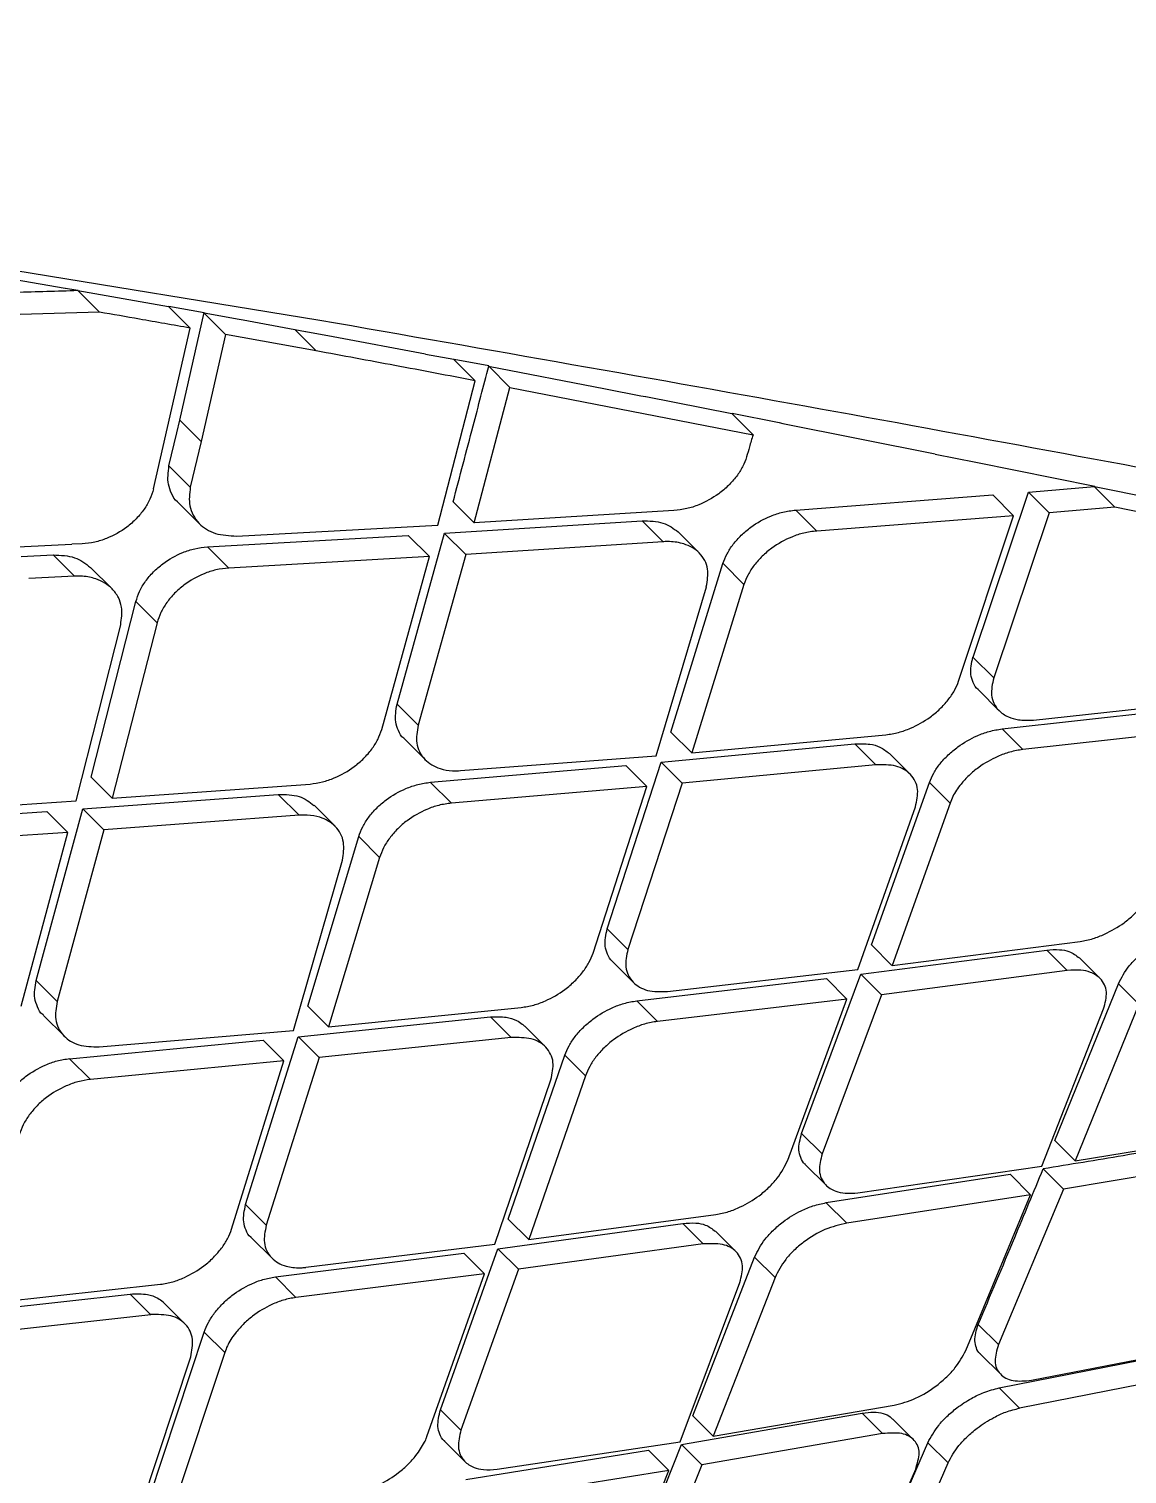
# Model space of a CAD drawing. Extents: x 943 to 1030, y 781 to 934.
# Drawn here: x 956.887 to 957.756, y 880.545 to 881.689 of the extents above; entities that cross this region are included whole.
import ezdxf

# ---------------------------------------------------------------- set-up
doc = ezdxf.new("R2010")
doc.units = 0
doc.header["$MEASUREMENT"] = 0
doc.layers.add('1', color=4, linetype='Continuous')

# ---------------------------------------------------------------- blocks, each defined once
blk = doc.blocks.new('AIRA')
at = {"layer": '1', "color": 3, "linetype": 'Continuous', "lineweight": 25}
for p, q in [((13.4463, 78.3733), (13.9398, 78.2929)), ((13.6984, 78.325), (13.7382, 78.3182)), ((13.7383, 78.3182), (13.7466, 78.3168)), ((13.7466, 78.3168), (13.7483, 78.3165)), ((13.7482, 78.3162), (13.82, 78.3036)), ((13.7653, 78.2991), (13.7482, 78.3162)), ((13.8371, 78.2866), (13.82, 78.3036)), ((13.8202, 78.3039), (13.8483, 78.2988)), ((13.7653, 78.2991), (13.6773, 78.2965)), ((13.8288, 78.2136), (13.8482, 78.2988)), ((13.8481, 78.2986), (13.8759, 78.2935)), ((13.8652, 78.2815), (13.8482, 78.2985)), ((13.876, 78.2935), (13.8791, 78.293)), ((13.8791, 78.293), (13.9199, 78.2855)), ((13.8103, 78.1685), (13.8371, 78.2866)), ((13.8652, 78.2815), (13.8458, 78.1967)), ((13.9369, 78.2685), (13.8652, 78.2815)), ((13.9199, 78.2855), (13.9285, 78.2839)), ((13.9369, 78.2685), (13.9199, 78.2854)), ((13.9286, 78.2839), (13.9503, 78.2798)), ((13.9504, 78.2798), (14.0234, 78.2661)), ((14.0234, 78.266), (14.0459, 78.2618)), ((14.046, 78.2617), (14.0629, 78.2449)), ((14.0461, 78.262), (14.0736, 78.2568)), ((14.0734, 78.2565), (14.1659, 78.2385)), ((14.0735, 78.2565), (14.0903, 78.2396)), ((14.0332, 78.1305), (14.0629, 78.2449)), ((14.062, 78.1322), (14.0903, 78.2396)), ((14.0903, 78.2396), (14.2828, 78.202)), ((14.1659, 78.2385), (14.194, 78.233)), ((14.194, 78.233), (14.1977, 78.2323)), ((14.1978, 78.2323), (14.266, 78.2188)), ((13.8265, 78.2036), (13.8288, 78.2136)), ((13.8457, 78.1966), (13.8288, 78.2136)), ((14.266, 78.2188), (14.2828, 78.202)), ((14.2662, 78.2191), (14.3035, 78.2117)), ((14.3035, 78.2117), (14.3065, 78.211)), ((14.3065, 78.211), (14.4271, 78.1869)), ((13.8203, 78.1774), (13.8265, 78.2036)), ((13.8457, 78.1966), (13.8372, 78.1605)), ((13.8372, 78.1605), (13.8203, 78.1774)), ((14.4271, 78.1868), (14.4593, 78.1803)), ((14.4593, 78.1803), (14.5534, 78.1613)), ((13.808, 78.1591), (13.8102, 78.1685)), ((14.3166, 78.1424), (14.4726, 78.1544)), ((14.457, 78.0259), (14.5008, 78.1567)), ((14.4891, 78.1379), (14.4726, 78.1544)), ((14.5008, 78.1567), (14.5533, 78.1611)), ((14.5173, 78.1402), (14.5008, 78.1567)), ((14.5694, 78.1446), (14.553, 78.161)), ((14.5532, 78.161), (14.5663, 78.1584)), ((14.5663, 78.1583), (14.6858, 78.1342)), ((13.8276, 78.1484), (13.8444, 78.1316)), ((14.062, 78.1322), (14.0453, 78.1489)), ((14.2202, 78.142), (14.062, 78.1322)), ((14.3332, 78.1258), (14.3166, 78.1424)), ((14.5694, 78.1446), (14.5173, 78.1402)), ((14.7023, 78.1178), (14.5694, 78.1446)), ((13.8739, 78.1218), (14.0332, 78.1305)), ((14.0385, 78.124), (14.1949, 78.1339)), ((14.2116, 78.1173), (14.1949, 78.1339)), ((14.4891, 78.1379), (14.3332, 78.1258)), ((14.4456, 78.0068), (14.4891, 78.1379)), ((14.5173, 78.1402), (14.4734, 78.0095)), ((13.8508, 78.1132), (14.0097, 78.1223)), ((14.0009, 77.9886), (14.0385, 78.124)), ((14.0265, 78.1055), (14.0097, 78.1222)), ((14.0385, 78.1239), (14.0553, 78.1072)), ((14.2401, 78.1085), (14.2235, 78.1251)), ((13.591, 78.1082), (13.7433, 78.1153)), ((13.7515, 78.1156), (13.7433, 78.1153)), ((13.8676, 78.0964), (13.8508, 78.1132)), ((14.2116, 78.1173), (14.0553, 78.1072)), ((13.7032, 78.1056), (13.7286, 78.1069)), ((13.7455, 78.09), (13.7286, 78.1069)), ((13.775, 78.0802), (13.7582, 78.097)), ((14.0265, 78.1055), (13.8676, 78.0964)), ((13.9888, 77.9686), (14.0265, 78.1055)), ((14.0553, 78.1072), (14.0176, 77.972)), ((14.2178, 77.9666), (14.259, 78.1)), ((14.2756, 78.0834), (14.2591, 78.1)), ((13.7455, 78.09), (13.7094, 78.0882)), ((14.2062, 77.9477), (14.2459, 78.0816)), ((14.2756, 78.0834), (14.2343, 77.9501)), ((13.7586, 77.9308), (13.7942, 78.0699)), ((13.811, 78.0531), (13.7942, 78.0699)), ((13.7468, 77.9121), (13.7821, 78.0515)), ((13.811, 78.0531), (13.7753, 77.9141)), ((14.4734, 78.0095), (14.4569, 78.0259)), ((14.4613, 77.9999), (14.4777, 77.9835)), ((14.0176, 77.972), (14.0009, 77.9886)), ((14.4801, 77.9691), (14.6313, 77.9858)), ((14.5048, 77.9761), (14.6563, 77.9926)), ((14.0068, 77.9611), (14.0234, 77.9445)), ((14.2343, 77.9501), (14.2178, 77.9666)), ((14.2343, 77.9501), (14.388, 77.9644)), ((14.4965, 77.9527), (14.4801, 77.9691)), ((14.6477, 77.9695), (14.4965, 77.9527)), ((14.0512, 77.936), (14.2062, 77.9477)), ((14.2101, 77.9426), (14.3635, 77.9571)), ((14.38, 77.9407), (14.3635, 77.9571)), ((14.4072, 77.9332), (14.3908, 77.9496)), ((14.0274, 77.9268), (14.1821, 77.94)), ((14.1673, 77.8107), (14.2101, 77.9426)), ((14.1986, 77.9235), (14.1821, 77.94)), ((14.2266, 77.9261), (14.2102, 77.9425)), ((14.38, 77.9407), (14.2266, 77.9261)), ((13.7753, 77.9141), (13.7586, 77.9308)), ((13.7753, 77.9141), (13.932, 77.9254)), ((14.044, 77.9102), (14.0275, 77.9267)), ((14.2266, 77.9261), (14.1837, 77.7943)), ((14.3766, 77.798), (14.4225, 77.9267)), ((14.4389, 77.9103), (14.4226, 77.9267)), ((13.752, 77.9057), (13.9069, 77.9172)), ((13.9235, 77.9006), (13.9069, 77.9172)), ((14.1986, 77.9235), (14.044, 77.9102)), ((14.1561, 77.7915), (14.1986, 77.9235)), ((13.5662, 77.893), (13.7235, 77.9037)), ((13.5892, 77.9017), (13.7468, 77.9121)), ((13.7151, 77.7697), (13.752, 77.9057)), ((13.7402, 77.887), (13.7235, 77.9037)), ((13.7687, 77.889), (13.752, 77.9057)), ((13.9518, 77.892), (13.9352, 77.9086)), ((14.3657, 77.7784), (14.4114, 77.9074)), ((14.4389, 77.9103), (14.3929, 77.7817)), ((13.9235, 77.9006), (13.7687, 77.889)), ((13.7402, 77.887), (13.5829, 77.8763)), ((13.7032, 77.7494), (13.7402, 77.887)), ((13.7687, 77.889), (13.7317, 77.7531)), ((13.9302, 77.7494), (13.9706, 77.8837)), ((13.9871, 77.8671), (13.9706, 77.8837)), ((13.9189, 77.7302), (13.9576, 77.865)), ((13.9871, 77.8671), (13.9467, 77.733)), ((14.1837, 77.7943), (14.1673, 77.8107)), ((14.3929, 77.7817), (14.5418, 77.8007)), ((14.3681, 77.7748), (14.5154, 77.7939)), ((14.3928, 77.7817), (14.3766, 77.798)), ((14.5316, 77.7776), (14.5154, 77.7939)), ((14.5575, 77.7715), (14.5413, 77.7877)), ((14.1718, 77.7846), (14.1881, 77.7682)), ((14.2151, 77.761), (14.3657, 77.7784)), ((14.5316, 77.7776), (14.3844, 77.7585)), ((13.7317, 77.7531), (13.7151, 77.7697)), ((14.1907, 77.7537), (14.3409, 77.7714)), ((14.3213, 77.6486), (14.3681, 77.7748)), ((14.3572, 77.7551), (14.3409, 77.7714)), ((14.3681, 77.7747), (14.3844, 77.7585)), ((14.5218, 77.6429), (14.5722, 77.7672)), ((14.5884, 77.751), (14.5722, 77.7672)), ((14.2071, 77.7373), (14.1907, 77.7537)), ((14.3572, 77.7551), (14.2071, 77.7373)), ((14.3103, 77.6275), (14.3572, 77.7551)), ((14.3844, 77.7585), (14.3375, 77.6324)), ((13.7209, 77.7421), (13.7375, 77.7256)), ((13.9302, 77.7494), (13.9467, 77.733)), ((13.9467, 77.733), (14.0992, 77.7484)), ((14.5116, 77.6227), (14.5604, 77.7473)), ((14.5884, 77.751), (14.5379, 77.6268)), ((13.7651, 77.7172), (13.9189, 77.7302)), ((13.9227, 77.7251), (14.075, 77.7409)), ((14.075, 77.7409), (14.0914, 77.7245)), ((14.1184, 77.7172), (14.1021, 77.7335)), ((13.7416, 77.7078), (13.895, 77.7224)), ((13.881, 77.5923), (13.9227, 77.7251)), ((13.9114, 77.706), (13.895, 77.7224)), ((13.9392, 77.7087), (13.9228, 77.7251)), ((14.0914, 77.7245), (13.9392, 77.7087)), ((13.7581, 77.6913), (13.7416, 77.7078)), ((13.9392, 77.7087), (13.8973, 77.5759)), ((14.089, 77.5808), (14.1338, 77.7106)), ((14.1501, 77.6943), (14.1338, 77.7106)), ((13.9114, 77.706), (13.7581, 77.6913)), ((13.8699, 77.5728), (13.9114, 77.706)), ((14.0783, 77.561), (14.1228, 77.6912)), ((14.1501, 77.6943), (14.1053, 77.5645)), ((14.5379, 77.6268), (14.682, 77.6508)), ((14.3375, 77.6324), (14.3213, 77.6486)), ((14.5379, 77.6268), (14.5218, 77.643)), ((14.6723, 77.6287), (14.5287, 77.6044)), ((14.3244, 77.6238), (14.3406, 77.6076)), ((14.3408, 77.5938), (14.4863, 77.6163)), ((14.3659, 77.6016), (14.5116, 77.6226)), ((14.5024, 77.6001), (14.4863, 77.6163)), ((14.5287, 77.6044), (14.5125, 77.6205)), ((14.5287, 77.6044), (14.4772, 77.4813)), ((14.357, 77.5776), (14.3408, 77.5937)), ((14.5024, 77.6001), (14.357, 77.5776)), ((14.4513, 77.4767), (14.5024, 77.6001)), ((13.8973, 77.5759), (13.881, 77.5923)), ((14.1053, 77.5645), (14.2534, 77.5844)), ((14.0808, 77.5573), (14.2272, 77.5773)), ((14.089, 77.5808), (14.1053, 77.5645)), ((14.2434, 77.5611), (14.2272, 77.5773)), ((14.2692, 77.555), (14.253, 77.5712)), ((13.8856, 77.566), (13.9019, 77.5497)), ((13.9288, 77.5426), (14.0783, 77.561)), ((14.2434, 77.5611), (14.097, 77.541)), ((13.9046, 77.535), (14.0538, 77.5538)), ((14.0353, 77.4298), (14.0808, 77.5573)), ((14.0701, 77.5375), (14.0538, 77.5538)), ((14.097, 77.541), (14.0808, 77.5573)), ((14.2351, 77.4249), (14.284, 77.5506)), ((14.3002, 77.5344), (14.284, 77.5506)), ((14.0701, 77.5375), (13.9209, 77.5187)), ((14.0244, 77.4085), (14.0701, 77.5375)), ((14.097, 77.541), (14.0515, 77.4136)), ((13.6623, 77.5125), (13.8136, 77.5291)), ((13.9209, 77.5187), (13.9046, 77.535)), ((14.225, 77.4044), (14.2724, 77.5306)), ((14.3002, 77.5344), (14.2512, 77.4087)), ((13.6386, 77.5045), (13.7897, 77.5214)), ((13.806, 77.505), (13.7897, 77.5214)), ((13.833, 77.4978), (13.8166, 77.5142)), ((13.806, 77.505), (13.655, 77.4881)), ((13.8048, 77.3602), (13.8483, 77.4913)), ((13.8646, 77.475), (13.8483, 77.4913)), ((14.4772, 77.4813), (14.4611, 77.4973)), ((14.5033, 77.4531), (14.6441, 77.4804)), ((13.7942, 77.3403), (13.8375, 77.4717)), ((13.8646, 77.475), (13.821, 77.344)), ((14.4629, 77.4738), (14.479, 77.4578)), ((14.4777, 77.447), (14.6181, 77.4746)), ((14.6341, 77.4586), (14.4938, 77.431)), ((14.4938, 77.431), (14.4777, 77.447)), ((14.2512, 77.4087), (14.3946, 77.4333)), ((14.0515, 77.4136), (14.0353, 77.4298)), ((14.2261, 77.4021), (14.3692, 77.427)), ((14.2351, 77.4248), (14.2512, 77.4087)), ((14.3692, 77.427), (14.3853, 77.4109)), ((14.4099, 77.406), (14.3936, 77.4223)), ((14.3853, 77.4109), (14.2422, 77.386)), ((14.0386, 77.4048), (14.0548, 77.3886)), ((14.0801, 77.3826), (14.225, 77.4044)), ((14.1763, 77.2773), (14.2261, 77.4021)), ((14.2422, 77.386), (14.2262, 77.4021)), ((14.3684, 77.2817), (14.4212, 77.4036)), ((14.4372, 77.3876), (14.4212, 77.4036)), ((14.0553, 77.3745), (14.2, 77.3977)), ((14.2161, 77.3816), (14.2, 77.3977)), ((14.3844, 77.2657), (14.4372, 77.3876)), ((14.2161, 77.3816), (14.0714, 77.3583)), ((14.1666, 77.2565), (14.2161, 77.3816)), ((14.2422, 77.386), (14.1924, 77.2613)), ((14.3591, 77.2605), (14.4116, 77.3827))]:
    blk.add_line(p, q, dxfattribs=at)
for points, knots in [([(13.8728, 79.5188), (13.989, 79.4694), (14.2217, 79.3704), (14.562, 79.2217), (14.8941, 79.0755), (15.2137, 78.9331), (15.518, 78.7975), (15.7786, 78.6826), (15.9945, 78.591), (16.1681, 78.5219), (16.3166, 78.4686), (16.4375, 78.4347), (16.5314, 78.4173), (16.6006, 78.4142), (16.65, 78.422), (16.6696, 78.435), (16.6794, 78.4415)], [0, 0, 0, 0, 0.082589, 0.165416, 0.24837, 0.331192, 0.414034, 0.497446, 0.560621, 0.623393, 0.686188, 0.749611, 0.812567, 0.875073, 0.937549, 1, 1, 1, 1]), ([(13.8576, 79.4882), (13.9704, 79.4371), (14.196, 79.3349), (14.5249, 79.1786), (14.8457, 79.0236), (15.1549, 78.8717), (15.4502, 78.7266), (15.7047, 78.6036), (15.9179, 78.5056), (16.0917, 78.4318), (16.2431, 78.3755), (16.3687, 78.3404), (16.4684, 78.3247), (16.5432, 78.3258), (16.5887, 78.3357), (16.6053, 78.3463), (16.6094, 78.3489)], [0, 0, 0, 0, 0.086031, 0.172197, 0.258516, 0.344755, 0.431075, 0.518031, 0.584081, 0.649896, 0.715696, 0.782132, 0.848245, 0.913643, 0.978821, 1, 1, 1, 1]), ([(13.7391, 79.0347), (13.8459, 78.9977), (14.0649, 78.9219), (14.3818, 78.8079), (14.6965, 78.6934), (14.9962, 78.5831), (15.2798, 78.4794), (15.4933, 78.4036), (15.6463, 78.3516), (15.7488, 78.3177), (15.846, 78.2871), (15.9364, 78.2602), (16.0195, 78.2386), (16.0952, 78.2208), (16.1622, 78.2068), (16.222, 78.1977), (16.2722, 78.1934), (16.3134, 78.1922), (16.3493, 78.1929), (16.3806, 78.1956), (16.4119, 78.2015), (16.4416, 78.2117), (16.4559, 78.2176), (16.4625, 78.2202)], [0, 0, 0, 0, 0.082249, 0.168725, 0.250938, 0.337838, 0.421226, 0.501438, 0.538138, 0.573957, 0.608923, 0.645818, 0.681064, 0.714276, 0.751294, 0.786327, 0.81865, 0.848238, 0.87506, 0.90615, 0.934321, 0.970126, 1, 1, 1, 1]), ([(16.4621, 78.2199), (16.446, 78.2131), (16.4137, 78.1994), (16.3464, 78.1889), (16.2603, 78.1876), (16.1529, 78.1983), (16.0247, 78.225), (15.8715, 78.2648), (15.7028, 78.3194), (15.48, 78.3942), (15.1978, 78.4953), (14.8528, 78.6216), (14.4911, 78.7538), (14.1174, 78.8883), (13.8601, 78.9772), (13.7315, 79.0217)], [0, 0, 0, 0, 0.062561, 0.125095, 0.187382, 0.249789, 0.312754, 0.37631, 0.439124, 0.501607, 0.601699, 0.701611, 0.80118, 0.900668, 1, 1, 1, 1]), ([(13.7481, 78.3162), (13.7317, 78.3157), (13.7024, 78.3148), (13.6731, 78.314), (13.6601, 78.3137)], [0, 0, 0, 0, 0.56, 1, 1, 1, 1]), ([(13.8371, 78.2866), (13.8237, 78.2889), (13.7998, 78.2932), (13.7758, 78.2973), (13.7653, 78.2991)], [0, 0, 0, 0, 0.560014, 1, 1, 1, 1]), ([(13.9398, 78.2929), (14.0732, 78.2695), (14.3405, 78.2227), (14.7173, 78.1521), (15.0699, 78.0877), (15.3568, 78.0388), (15.5834, 78.0058), (15.7573, 77.9857), (15.9112, 77.9747), (16.0427, 77.9747), (16.1527, 77.9858), (16.2038, 78.0041), (16.2292, 78.0132)], [0, 0, 0, 0, 0.1280884, 0.2568048, 0.3836102, 0.5088305, 0.5930086, 0.6749207, 0.7545369, 0.8369035, 0.9186293, 1, 1, 1, 1]), ([(14.0629, 78.2448), (14.0417, 78.2489), (13.9999, 78.2568), (13.9577, 78.2646), (13.9369, 78.2685)], [0, 0, 0, 0, 0.5066, 1, 1, 1, 1]), ([(14.0453, 78.1489), (14.0506, 78.169), (14.0601, 78.2047), (14.0694, 78.2406), (14.0735, 78.2564)], [0, 0, 0, 0, 0.56, 1, 1, 1, 1]), ([(14.2828, 78.202), (14.2818, 78.1988), (14.2801, 78.193), (14.2785, 78.1871), (14.2777, 78.1845)], [0, 0, 0, 0, 0.545331, 1, 1, 1, 1]), ([(13.8277, 78.1485), (13.8275, 78.1487), (13.8248, 78.1502), (13.8224, 78.1554), (13.8187, 78.1644), (13.8197, 78.1723), (13.8203, 78.1774)], [0, 0, 0, 0, 0.020768, 0.298905, 0.554848, 1, 1, 1, 1]), ([(14.2777, 78.1845), (14.2768, 78.1819), (14.2749, 78.1767), (14.2699, 78.169), (14.2635, 78.1617), (14.2537, 78.1534), (14.2422, 78.1471), (14.23, 78.1431), (14.2235, 78.1424), (14.2202, 78.142)], [0, 0, 0, 0, 0.123195, 0.247344, 0.372974, 0.500598, 0.728494, 0.858835, 1, 1, 1, 1]), ([(13.8081, 78.1591), (13.8072, 78.1564), (13.8056, 78.1509), (13.8008, 78.1429), (13.7946, 78.1354), (13.785, 78.1269), (13.7735, 78.1205), (13.7613, 78.1166), (13.7549, 78.116), (13.7515, 78.1156)], [0, 0, 0, 0, 0.125302, 0.250179, 0.375304, 0.501347, 0.732339, 0.861581, 1, 1, 1, 1]), ([(13.8372, 78.1605), (13.8366, 78.1554), (13.8357, 78.1474), (13.8392, 78.1381), (13.8451, 78.1299), (13.8563, 78.1227), (13.8681, 78.1221), (13.8739, 78.1218)], [0, 0, 0, 0, 0.22909, 0.359745, 0.501114, 0.75066, 1, 1, 1, 1]), ([(14.259, 78.1), (14.26, 78.1026), (14.2619, 78.1077), (14.2669, 78.1154), (14.2733, 78.1226), (14.283, 78.1308), (14.2945, 78.1371), (14.3067, 78.1412), (14.3132, 78.142), (14.3166, 78.1424)], [0, 0, 0, 0, 0.123513, 0.247504, 0.372447, 0.498784, 0.724802, 0.856301, 1, 1, 1, 1]), ([(14.1949, 78.1339), (14.2008, 78.1338), (14.2124, 78.1335), (14.2198, 78.1278), (14.2235, 78.1251)], [0, 0, 0, 0, 0.505871, 1, 1, 1, 1]), ([(14.3332, 78.1258), (14.3298, 78.1254), (14.3233, 78.1246), (14.3111, 78.1205), (14.2996, 78.1142), (14.2899, 78.106), (14.2835, 78.0988), (14.2785, 78.0912), (14.2766, 78.086), (14.2756, 78.0834)], [0, 0, 0, 0, 0.143823, 0.275333, 0.50101, 0.626452, 0.751832, 0.87619, 1, 1, 1, 1]), ([(13.7942, 78.0699), (13.795, 78.0726), (13.7967, 78.078), (13.8015, 78.0861), (13.8078, 78.0935), (13.8174, 78.1019), (13.8288, 78.1082), (13.841, 78.1122), (13.8475, 78.1129), (13.8508, 78.1132)], [0, 0, 0, 0, 0.12614, 0.251296, 0.37608, 0.50119, 0.730542, 0.860264, 1, 1, 1, 1]), ([(14.2458, 78.0816), (14.2466, 78.0864), (14.2479, 78.094), (14.2448, 78.1027), (14.2394, 78.1103), (14.2298, 78.1158), (14.2193, 78.1175), (14.2135, 78.1174), (14.2118, 78.1173), (14.2116, 78.1173)], [0, 0, 0, 0, 0.234271, 0.363219, 0.500034, 0.74928, 0.925245, 0.990837, 1, 1, 1, 1]), ([(13.7286, 78.1069), (13.7346, 78.1066), (13.7464, 78.1062), (13.7542, 78.1), (13.7581, 78.0969)], [0, 0, 0, 0, 0.508469, 1, 1, 1, 1]), ([(13.8676, 78.0964), (13.8643, 78.0961), (13.8578, 78.0954), (13.8456, 78.0914), (13.8341, 78.085), (13.8246, 78.0766), (13.8184, 78.0692), (13.8135, 78.0612), (13.8118, 78.0558), (13.811, 78.0531)], [0, 0, 0, 0, 0.140243, 0.270369, 0.500198, 0.624107, 0.748914, 0.874009, 1, 1, 1, 1]), ([(13.7821, 78.0515), (13.7827, 78.0563), (13.7838, 78.064), (13.7804, 78.0735), (13.7745, 78.0819), (13.7646, 78.0878), (13.7536, 78.0901), (13.7476, 78.09), (13.7455, 78.09)], [0, 0, 0, 0, 0.219588, 0.352444, 0.500739, 0.749972, 0.909674, 1, 1, 1, 1]), ([(14.4613, 78), (14.4612, 78.0001), (14.4591, 78.0015), (14.457, 78.0057), (14.4543, 78.0138), (14.4559, 78.0212), (14.4569, 78.0259)], [0, 0, 0, 0, 0.016728, 0.284182, 0.537287, 1, 1, 1, 1]), ([(14.388, 77.9644), (14.3913, 77.9649), (14.3977, 77.9659), (14.4098, 77.9702), (14.4212, 77.9766), (14.4309, 77.9847), (14.4374, 77.9919), (14.4426, 77.9994), (14.4446, 78.0043), (14.4456, 78.0068)], [0, 0, 0, 0, 0.14406, 0.275434, 0.499557, 0.628809, 0.755068, 0.878676, 1, 1, 1, 1]), ([(14.4734, 78.0095), (14.4723, 78.0047), (14.4708, 77.9974), (14.4733, 77.9891), (14.4774, 77.983), (14.4842, 77.9785), (14.4934, 77.9757), (14.5007, 77.976), (14.5048, 77.9761)], [0, 0, 0, 0, 0.236426, 0.36474, 0.499712, 0.674081, 0.818194, 1, 1, 1, 1]), ([(14.0069, 77.9612), (14.0067, 77.9614), (14.0042, 77.9628), (14.002, 77.9676), (13.9988, 77.9761), (14.0001, 77.9837), (14.0009, 77.9886)], [0, 0, 0, 0, 0.027205, 0.297532, 0.549827, 1, 1, 1, 1]), ([(14.0176, 77.972), (14.0168, 77.9671), (14.0155, 77.9595), (14.0185, 77.9507), (14.0238, 77.943), (14.0329, 77.9376), (14.0433, 77.9357), (14.0491, 77.9359), (14.0512, 77.936)], [0, 0, 0, 0, 0.232313, 0.361868, 0.500297, 0.749235, 0.907311, 1, 1, 1, 1]), ([(13.932, 77.9254), (13.9353, 77.9258), (13.9416, 77.9267), (13.9537, 77.9308), (13.9651, 77.9372), (13.9748, 77.9456), (13.9811, 77.9529), (13.9861, 77.9607), (13.9879, 77.966), (13.9888, 77.9686)], [0, 0, 0, 0, 0.139969, 0.269845, 0.499012, 0.626264, 0.751853, 0.876265, 1, 1, 1, 1]), ([(14.4225, 77.9267), (14.4236, 77.9291), (14.4256, 77.9341), (14.4307, 77.9415), (14.4372, 77.9486), (14.4468, 77.9566), (14.4581, 77.963), (14.4701, 77.9675), (14.4767, 77.9685), (14.4801, 77.9691)], [0, 0, 0, 0, 0.121682, 0.245199, 0.370871, 0.498813, 0.718406, 0.851528, 1, 1, 1, 1]), ([(14.3635, 77.9571), (14.3675, 77.9572), (14.3748, 77.9575), (14.3841, 77.9549), (14.3884, 77.9514), (14.3907, 77.9496)], [0, 0, 0, 0, 0.363713, 0.654172, 1, 1, 1, 1]), ([(14.4965, 77.9527), (14.4931, 77.9522), (14.4865, 77.9511), (14.4745, 77.9466), (14.4633, 77.9403), (14.4537, 77.9324), (14.4466, 77.9245), (14.4414, 77.9172), (14.4395, 77.912), (14.4389, 77.9103)], [0, 0, 0, 0, 0.148413, 0.281533, 0.501278, 0.626938, 0.74981, 0.916084, 1, 1, 1, 1]), ([(14.4114, 77.9074), (14.4124, 77.9121), (14.4141, 77.9194), (14.4115, 77.9277), (14.4066, 77.9348), (14.3966, 77.9408), (14.3855, 77.9407), (14.38, 77.9407)], [0, 0, 0, 0, 0.238356, 0.36649, 0.500534, 0.749839, 1, 1, 1, 1]), ([(13.9706, 77.8837), (13.9715, 77.8863), (13.9734, 77.8915), (13.9783, 77.8992), (13.9846, 77.9065), (13.9942, 77.9148), (14.0056, 77.9212), (14.0177, 77.9254), (14.0241, 77.9263), (14.0274, 77.9268)], [0, 0, 0, 0, 0.12419, 0.248489, 0.373342, 0.499299, 0.726697, 0.857657, 1, 1, 1, 1]), ([(13.9069, 77.9172), (13.9127, 77.9171), (13.9242, 77.9169), (13.9316, 77.9112), (13.9351, 77.9085)], [0, 0, 0, 0, 0.50976, 1, 1, 1, 1]), ([(14.044, 77.9102), (14.0407, 77.9098), (14.0342, 77.9089), (14.0222, 77.9047), (14.0108, 77.8983), (14.0012, 77.89), (13.9949, 77.8827), (13.9899, 77.8749), (13.988, 77.8697), (13.9871, 77.8671)], [0, 0, 0, 0, 0.142441, 0.273397, 0.500466, 0.625589, 0.750883, 0.875538, 1, 1, 1, 1]), ([(13.9576, 77.865), (13.9584, 77.8699), (13.9595, 77.8775), (13.9565, 77.8862), (13.9511, 77.8937), (13.9419, 77.8991), (13.9314, 77.9009), (13.9256, 77.9007), (13.9235, 77.9006)], [0, 0, 0, 0, 0.233341, 0.362642, 0.500318, 0.749197, 0.90908, 1, 1, 1, 1]), ([(14.5418, 77.8007), (14.5452, 77.8013), (14.5516, 77.8025), (14.5635, 77.8072), (14.5747, 77.8137), (14.5848, 77.822), (14.5927, 77.831), (14.5981, 77.8377), (14.5993, 77.8426), (14.5994, 77.8432)], [0, 0, 0, 0, 0.148671, 0.277883, 0.50302, 0.628678, 0.774764, 0.976152, 1, 1, 1, 1]), ([(14.1718, 77.7846), (14.1717, 77.7847), (14.1698, 77.7864), (14.1674, 77.7903), (14.1648, 77.7986), (14.1663, 77.806), (14.1673, 77.8107)], [0, 0, 0, 0, 0.018191, 0.286791, 0.540061, 1, 1, 1, 1]), ([(14.5722, 77.7672), (14.5746, 77.772), (14.5784, 77.7792), (14.5872, 77.7884), (14.5965, 77.7963), (14.6074, 77.8027), (14.6193, 77.8076), (14.626, 77.809), (14.6296, 77.8097)], [0, 0, 0, 0, 0.241032, 0.367284, 0.497092, 0.703172, 0.840332, 1, 1, 1, 1]), ([(14.0992, 77.7484), (14.1025, 77.7489), (14.1088, 77.7499), (14.1207, 77.7543), (14.132, 77.7608), (14.1417, 77.7691), (14.1481, 77.7764), (14.1532, 77.7839), (14.1551, 77.789), (14.1561, 77.7915)], [0, 0, 0, 0, 0.142437, 0.273218, 0.499254, 0.627869, 0.753974, 0.877901, 1, 1, 1, 1]), ([(14.1837, 77.7943), (14.1827, 77.7896), (14.1812, 77.7822), (14.1838, 77.7738), (14.1886, 77.7668), (14.1986, 77.7607), (14.2096, 77.7609), (14.2151, 77.761)], [0, 0, 0, 0, 0.235843, 0.364704, 0.500753, 0.749804, 1, 1, 1, 1]), ([(14.5154, 77.7939), (14.5188, 77.7941), (14.5252, 77.7946), (14.5344, 77.7928), (14.5387, 77.7896), (14.5412, 77.7876)], [0, 0, 0, 0, 0.320429, 0.596749, 1, 1, 1, 1]), ([(14.5604, 77.7473), (14.5616, 77.7519), (14.5635, 77.7589), (14.5613, 77.7666), (14.5575, 77.7722), (14.551, 77.7763), (14.5421, 77.7785), (14.5353, 77.7779), (14.5316, 77.7776)], [0, 0, 0, 0, 0.241821, 0.368807, 0.499718, 0.686069, 0.827177, 1, 1, 1, 1]), ([(13.7211, 77.7423), (13.7208, 77.7424), (13.7184, 77.7439), (13.7162, 77.7487), (13.713, 77.7572), (13.7143, 77.7648), (13.7151, 77.7697)], [0, 0, 0, 0, 0.028788, 0.300006, 0.552363, 1, 1, 1, 1]), ([(13.7317, 77.7531), (13.7309, 77.7482), (13.7297, 77.7406), (13.7326, 77.7318), (13.7379, 77.7241), (13.7483, 77.7176), (13.7595, 77.7173), (13.7651, 77.7172)], [0, 0, 0, 0, 0.2318, 0.361791, 0.501087, 0.750242, 1, 1, 1, 1]), ([(14.1338, 77.7106), (14.1348, 77.7131), (14.1368, 77.7181), (14.1419, 77.7256), (14.1483, 77.7328), (14.1578, 77.741), (14.169, 77.7475), (14.1809, 77.752), (14.1874, 77.7531), (14.1907, 77.7537)], [0, 0, 0, 0, 0.122501, 0.24634, 0.371824, 0.499116, 0.721462, 0.853781, 1, 1, 1, 1]), ([(14.075, 77.7409), (14.0793, 77.7411), (14.0868, 77.7413), (14.0949, 77.7387), (14.0995, 77.7359), (14.1014, 77.7341), (14.1021, 77.7335)], [0, 0, 0, 0, 0.390557, 0.690313, 0.898933, 1, 1, 1, 1]), ([(14.2071, 77.7373), (14.2037, 77.7368), (14.1973, 77.7357), (14.1854, 77.7311), (14.1742, 77.7247), (14.1647, 77.7165), (14.1582, 77.7093), (14.1532, 77.7018), (14.1511, 77.6968), (14.1501, 77.6943)], [0, 0, 0, 0, 0.146177, 0.278442, 0.500632, 0.627109, 0.752914, 0.877109, 1, 1, 1, 1]), ([(14.1228, 77.6912), (14.1238, 77.6959), (14.1254, 77.7033), (14.1228, 77.7116), (14.1179, 77.7187), (14.1079, 77.7247), (14.0969, 77.7246), (14.0914, 77.7245)], [0, 0, 0, 0, 0.237493, 0.365949, 0.500784, 0.750069, 1, 1, 1, 1]), ([(13.6853, 77.6641), (13.6862, 77.6667), (13.6881, 77.672), (13.693, 77.6798), (13.6992, 77.6872), (13.7087, 77.6956), (13.72, 77.7021), (13.732, 77.7065), (13.7383, 77.7074), (13.7416, 77.7079)], [0, 0, 0, 0, 0.12487, 0.24956, 0.374494, 0.500215, 0.728507, 0.858899, 1, 1, 1, 1]), ([(16.7635, 77.6975), (16.438, 77.4073), (15.787, 76.8269), (14.8258, 75.9334), (13.8771, 75.0243), (12.943, 74.0988), (12.0242, 73.1586), (11.1221, 72.2041), (10.236, 71.2375), (9.661, 70.5833), (9.3735, 70.2562)], [0, 0, 0, 0, 0.125, 0.25, 0.375, 0.5, 0.625, 0.75, 0.875, 1, 1, 1, 1]), ([(13.7581, 77.6913), (13.7548, 77.6909), (13.7485, 77.6899), (13.7365, 77.6856), (13.7252, 77.6791), (13.7157, 77.6707), (13.7095, 77.6633), (13.7046, 77.6555), (13.7028, 77.6502), (13.7018, 77.6476)], [0, 0, 0, 0, 0.14114, 0.271595, 0.500072, 0.624845, 0.750007, 0.874918, 1, 1, 1, 1]), ([(14.3245, 77.6239), (14.3243, 77.6241), (14.3223, 77.6253), (14.3205, 77.6294), (14.3182, 77.637), (14.3201, 77.644), (14.3213, 77.6486)], [0, 0, 0, 0, 0.029983, 0.288692, 0.536747, 1, 1, 1, 1]), ([(14.6563, 77.6447), (14.6295, 77.6401), (14.5817, 77.6318), (14.5337, 77.624), (14.5125, 77.6205)], [0, 0, 0, 0, 0.56, 1, 1, 1, 1]), ([(14.2534, 77.5844), (14.2567, 77.585), (14.2631, 77.5862), (14.2748, 77.591), (14.286, 77.5976), (14.2955, 77.6058), (14.3042, 77.6152), (14.3079, 77.6226), (14.3103, 77.6275)], [0, 0, 0, 0, 0.147382, 0.279964, 0.500019, 0.630541, 0.757437, 1, 1, 1, 1]), ([(14.3375, 77.6324), (14.3363, 77.6278), (14.3345, 77.6208), (14.3366, 77.6129), (14.3404, 77.607), (14.347, 77.6028), (14.356, 77.6008), (14.3624, 77.6013), (14.3659, 77.6016)], [0, 0, 0, 0, 0.239234, 0.366934, 0.499865, 0.699434, 0.837182, 1, 1, 1, 1]), ([(14.4611, 77.4973), (14.4708, 77.5203), (14.488, 77.5612), (14.505, 77.6024), (14.5125, 77.6205)], [0, 0, 0, 0, 0.56, 1, 1, 1, 1]), ([(14.284, 77.5506), (14.2864, 77.5554), (14.2901, 77.5628), (14.2988, 77.5721), (14.3081, 77.5802), (14.319, 77.5868), (14.3308, 77.5917), (14.3373, 77.593), (14.3408, 77.5938)], [0, 0, 0, 0, 0.242545, 0.368611, 0.497667, 0.710277, 0.84559, 1, 1, 1, 1]), ([(13.8856, 77.5661), (13.8855, 77.5662), (13.8832, 77.5674), (13.8813, 77.5719), (13.8785, 77.5801), (13.88, 77.5875), (13.881, 77.5923)], [0, 0, 0, 0, 0.016845, 0.287582, 0.541815, 1, 1, 1, 1]), ([(13.8136, 77.5291), (13.8169, 77.5297), (13.8231, 77.5307), (13.8349, 77.5352), (13.8462, 77.5418), (13.8557, 77.5503), (13.8621, 77.5576), (13.867, 77.5652), (13.869, 77.5703), (13.8699, 77.5728)], [0, 0, 0, 0, 0.140911, 0.271142, 0.499017, 0.626941, 0.752865, 0.877106, 1, 1, 1, 1]), ([(13.8973, 77.5759), (13.8964, 77.5711), (13.8949, 77.5637), (13.8975, 77.5554), (13.9024, 77.5482), (13.9114, 77.5431), (13.9212, 77.542), (13.9267, 77.5423), (13.9283, 77.5425), (13.9287, 77.5425), (13.9288, 77.5425)], [0, 0, 0, 0, 0.234609, 0.36371, 0.500546, 0.749366, 0.93168, 0.980154, 0.997723, 1, 1, 1, 1]), ([(14.2272, 77.5773), (14.2307, 77.5775), (14.2372, 77.5781), (14.2463, 77.5762), (14.2505, 77.573), (14.2529, 77.5711)], [0, 0, 0, 0, 0.333155, 0.614024, 1, 1, 1, 1]), ([(14.357, 77.5776), (14.3513, 77.5762), (14.3398, 77.5735), (14.3251, 77.5646), (14.3151, 77.5561), (14.3063, 77.5466), (14.3026, 77.5393), (14.3002, 77.5344)], [0, 0, 0, 0, 0.250198, 0.49982, 0.629111, 0.755896, 1, 1, 1, 1]), ([(14.2724, 77.5306), (14.2735, 77.5352), (14.2753, 77.5422), (14.273, 77.55), (14.2687, 77.5565), (14.2593, 77.5618), (14.2487, 77.5613), (14.2434, 77.5611)], [0, 0, 0, 0, 0.241079, 0.368611, 0.500654, 0.750382, 1, 1, 1, 1]), ([(13.8483, 77.4913), (13.8493, 77.4938), (13.8513, 77.4989), (13.8563, 77.5065), (13.8626, 77.5138), (13.872, 77.5221), (13.8831, 77.5287), (13.895, 77.5333), (13.9013, 77.5344), (13.9046, 77.535)], [0, 0, 0, 0, 0.123347, 0.247542, 0.372879, 0.499561, 0.724315, 0.855865, 1, 1, 1, 1]), ([(13.7897, 77.5214), (13.7944, 77.5216), (13.8026, 77.5219), (13.8107, 77.5188), (13.8147, 77.516), (13.8163, 77.5145), (13.8166, 77.5142), (13.8166, 77.5142)], [0, 0, 0, 0, 0.435135, 0.750405, 0.945179, 0.997255, 1, 1, 1, 1]), ([(13.9209, 77.5187), (13.9176, 77.5181), (13.9113, 77.517), (13.8995, 77.5124), (13.8884, 77.5058), (13.8789, 77.4975), (13.872, 77.4895), (13.8669, 77.482), (13.8652, 77.4768), (13.8646, 77.475)], [0, 0, 0, 0, 0.144073, 0.275617, 0.500519, 0.626056, 0.749497, 0.916134, 1, 1, 1, 1]), ([(13.8375, 77.4717), (13.8384, 77.4765), (13.8399, 77.4839), (13.8373, 77.4922), (13.8325, 77.4993), (13.8225, 77.5053), (13.8115, 77.5051), (13.806, 77.5051)], [0, 0, 0, 0, 0.236242, 0.365108, 0.501017, 0.749992, 1, 1, 1, 1]), ([(14.463, 77.4739), (14.4629, 77.474), (14.4609, 77.4749), (14.4596, 77.4787), (14.4576, 77.4859), (14.4597, 77.4928), (14.4611, 77.4973)], [0, 0, 0, 0, 0.018864, 0.274569, 0.523544, 1, 1, 1, 1]), ([(14.4772, 77.4813), (14.4758, 77.4767), (14.4737, 77.4699), (14.4754, 77.4625), (14.4793, 77.4565), (14.4879, 77.4517), (14.4982, 77.4526), (14.5033, 77.4531)], [0, 0, 0, 0, 0.243839, 0.370692, 0.50061, 0.749978, 1, 1, 1, 1]), ([(14.3946, 77.4333), (14.4002, 77.4348), (14.4115, 77.4378), (14.4261, 77.4469), (14.4362, 77.4556), (14.445, 77.4649), (14.4488, 77.472), (14.4513, 77.4767)], [0, 0, 0, 0, 0.249861, 0.499336, 0.63288, 0.760949, 1, 1, 1, 1]), ([(14.4212, 77.4036), (14.4237, 77.4082), (14.4275, 77.4153), (14.4363, 77.4246), (14.4449, 77.4321), (14.455, 77.4385), (14.4665, 77.4442), (14.4737, 77.446), (14.4777, 77.447)], [0, 0, 0, 0, 0.239574, 0.367063, 0.499181, 0.674268, 0.818406, 1, 1, 1, 1]), ([(14.0387, 77.4049), (14.0386, 77.405), (14.0365, 77.4063), (14.0347, 77.4103), (14.0324, 77.418), (14.0342, 77.4252), (14.0353, 77.4298)], [0, 0, 0, 0, 0.024059, 0.287033, 0.537519, 1, 1, 1, 1]), ([(14.3692, 77.427), (14.3724, 77.4274), (14.3785, 77.4282), (14.3859, 77.427), (14.3909, 77.425), (14.3928, 77.4228), (14.3934, 77.4222)], [0, 0, 0, 0, 0.30377, 0.593476, 0.869209, 1, 1, 1, 1]), ([(14.4372, 77.3876), (14.4397, 77.3922), (14.4436, 77.3993), (14.4523, 77.4085), (14.4614, 77.4164), (14.472, 77.4231), (14.4836, 77.4285), (14.4902, 77.4301), (14.4938, 77.431)], [0, 0, 0, 0, 0.239581, 0.367237, 0.4989, 0.699399, 0.837283, 1, 1, 1, 1]), ([(14.0515, 77.4136), (14.0504, 77.409), (14.0486, 77.4019), (14.0508, 77.394), (14.0545, 77.3881), (14.0609, 77.384), (14.0697, 77.3818), (14.0764, 77.3823), (14.0801, 77.3826)], [0, 0, 0, 0, 0.237931, 0.366022, 0.500018, 0.686278, 0.827299, 1, 1, 1, 1]), ([(14.4116, 77.3827), (14.4129, 77.3872), (14.4157, 77.3961), (14.4114, 77.4062), (14.4014, 77.412), (14.3907, 77.4113), (14.3853, 77.4109)], [0, 0, 0, 0, 0.242432, 0.489334, 0.741582, 1, 1, 1, 1]), ([(13.9682, 77.3648), (13.9714, 77.3654), (13.9777, 77.3666), (13.9893, 77.3714), (14.0004, 77.3782), (14.0098, 77.3864), (14.017, 77.3945), (14.0216, 77.4019), (14.0241, 77.4066), (14.0244, 77.4083), (14.0244, 77.4085)], [0, 0, 0, 0, 0.144319, 0.275739, 0.499177, 0.626633, 0.749402, 0.925989, 0.990998, 1, 1, 1, 1])]:
    blk.add_open_spline(points, degree=3, knots=knots, dxfattribs=at)

msp = doc.modelspace()

# ---------------------------------------------------------------- block references
at = {"layer": '1'}
msp.add_blockref('AIRA', (943.1775, 803.1658), dxfattribs=at)

doc.saveas('drawing.dxf')
